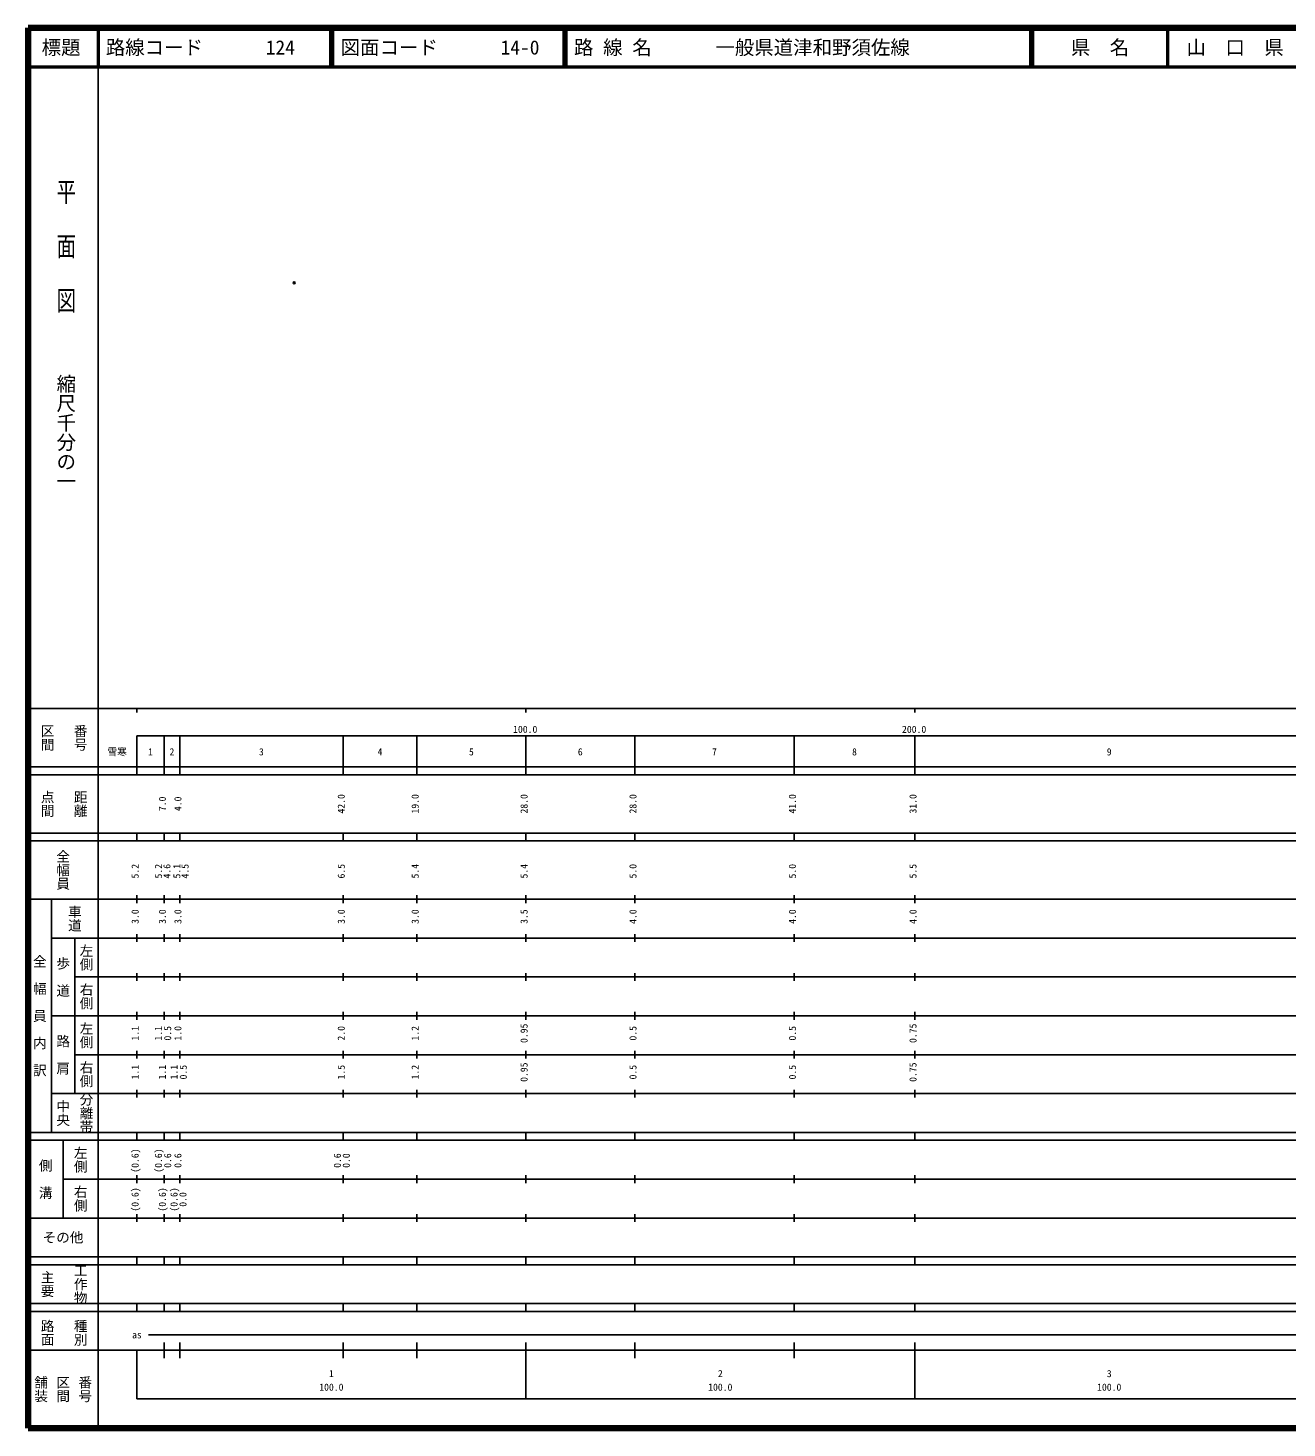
# Model space of a CAD drawing. Units: millimetres on the paper. Extents: x 40 to 680, y 20 to 380.
# Drawn here: x 40 to 363.7, y 20 to 380 of the extents above; entities that cross this region are included whole.
import ezdxf
from ezdxf.enums import TextEntityAlignment as Align

# ---------------------------------------------------------------- set-up
doc = ezdxf.new("R2010")
doc.units = ezdxf.units.MM
doc.header["$PDMODE"] = 32
doc.header["$PDSIZE"] = 0.5
doc.layers.add('M-OTRS', color=6, linetype='Continuous')
doc.layers.add('M-TTL-TXT', color=7, linetype='Continuous')
for name, color, linetype, lineweight in [('M-TTL', 2, 'Continuous', 140), ('M-TTL-BAND', 7, 'Continuous', 25), ('M-TTL-LINE', 7, 'Continuous', 50)]:
    doc.layers.add(name, color=color, linetype=linetype, lineweight=lineweight)
doc.styles.add('@ＭＳ ゴシック', font='')
doc.styles.add('ＭＳ ゴシック', font='')
doc.styles.get('@ＭＳ ゴシック').set_extended_font_data('@MS Gothic')
doc.styles.get('ＭＳ ゴシック').set_extended_font_data('MS Gothic')

msp = doc.modelspace()

# ---------------------------------------------------------------- linework, layer by layer
at = {"layer": 'M-OTRS'}
msp.add_point((108.459, 314.498), dxfattribs=at)
at = {"layer": 'M-TTL'}
for p, q in [((40, 380), (40, 20)), ((680, 380), (40, 380)), ((40, 20), (680, 20))]:
    msp.add_line(p, q, dxfattribs=at)
at = {"layer": 'M-TTL-BAND'}
for p, q in [((58, 370), (58, 20)), ((40, 205), (579, 205)), ((68, 205), (68, 204)), ((168, 205), (168, 204)), ((268, 205), (268, 204)), ((68, 198), (579, 198)), ((68, 198), (68, 188)), ((75, 188), (75, 198)), ((79, 188), (79, 198)), ((121, 188), (121, 198)), ((140, 188), (140, 198)), ((168, 188), (168, 198)), ((196, 188), (196, 198)), ((237, 188), (237, 198)), ((268, 188), (268, 198)), ((40, 190), (579, 190)), ((40, 188), (579, 188)), ((40, 173), (579, 173)), ((68, 171), (68, 173)), ((75, 171), (75, 173)), ((79, 171), (79, 173)), ((121, 171), (121, 173)), ((140, 171), (140, 173)), ((168, 171), (168, 173)), ((196, 171), (196, 173)), ((237, 171), (237, 173)), ((268, 171), (268, 173)), ((40, 171), (579, 171)), ((40, 156), (579, 156)), ((46, 96), (46, 156)), ((68, 155), (68, 157)), ((75, 155), (75, 157)), ((79, 155), (79, 157)), ((121, 155), (121, 157)), ((140, 155), (140, 157)), ((168, 155), (168, 157)), ((196, 155), (196, 157)), ((237, 155), (237, 157)), ((268, 155), (268, 157)), ((46, 146), (579, 146)), ((52, 146), (52, 106)), ((68, 145), (68, 147)), ((75, 145), (75, 147)), ((79, 145), (79, 147)), ((121, 145), (121, 147)), ((140, 145), (140, 147)), ((168, 145), (168, 147)), ((196, 145), (196, 147)), ((237, 145), (237, 147)), ((268, 145), (268, 147)), ((68, 135), (68, 137)), ((75, 135), (75, 137)), ((79, 135), (79, 137)), ((121, 135), (121, 137)), ((140, 135), (140, 137)), ((168, 135), (168, 137)), ((196, 135), (196, 137)), ((237, 135), (237, 137)), ((268, 135), (268, 137)), ((52, 136), (579, 136)), ((46, 126), (579, 126)), ((68, 125), (68, 127)), ((75, 125), (75, 127)), ((79, 125), (79, 127)), ((121, 125), (121, 127)), ((140, 125), (140, 127)), ((168, 125), (168, 127)), ((196, 125), (196, 127)), ((237, 125), (237, 127)), ((268, 125), (268, 127)), ((52, 116), (579, 116)), ((68, 115), (68, 117)), ((75, 115), (75, 117)), ((79, 115), (79, 117)), ((121, 115), (121, 117)), ((140, 115), (140, 117)), ((168, 115), (168, 117)), ((196, 115), (196, 117)), ((237, 115), (237, 117)), ((268, 115), (268, 117)), ((46, 106), (579, 106)), ((68, 105), (68, 107)), ((75, 105), (75, 107)), ((79, 105), (79, 107)), ((121, 105), (121, 107)), ((140, 105), (140, 107)), ((168, 105), (168, 107)), ((196, 105), (196, 107)), ((237, 105), (237, 107)), ((268, 105), (268, 107)), ((40, 96), (579, 96)), ((40, 94), (579, 94)), ((49, 94), (49, 74)), ((68, 94), (68, 96)), ((75, 94), (75, 96)), ((79, 94), (79, 96)), ((121, 94), (121, 96)), ((140, 94), (140, 96)), ((168, 94), (168, 96)), ((196, 94), (196, 96)), ((237, 94), (237, 96)), ((268, 94), (268, 96)), ((49, 84), (579, 84)), ((68, 83), (68, 85)), ((75, 83), (75, 85)), ((79, 83), (79, 85)), ((121, 83), (121, 85)), ((140, 83), (140, 85)), ((168, 83), (168, 85)), ((196, 83), (196, 85)), ((237, 83), (237, 85)), ((268, 83), (268, 85)), ((40, 74), (579, 74)), ((68, 73), (68, 75)), ((75, 73), (75, 75)), ((79, 73), (79, 75)), ((121, 73), (121, 75)), ((140, 73), (140, 75)), ((168, 73), (168, 75)), ((196, 73), (196, 75)), ((237, 73), (237, 75)), ((268, 73), (268, 75)), ((40, 64), (579, 64)), ((40, 62), (579, 62)), ((68, 62), (68, 64)), ((75, 62), (75, 64)), ((79, 62), (79, 64)), ((121, 62), (121, 64)), ((140, 62), (140, 64)), ((168, 62), (168, 64)), ((196, 62), (196, 64)), ((237, 62), (237, 64)), ((268, 62), (268, 64)), ((40, 52), (579, 52)), ((68, 50), (68, 52)), ((75, 50), (75, 52)), ((79, 50), (79, 52)), ((121, 50), (121, 52)), ((140, 50), (140, 52)), ((168, 50), (168, 52)), ((196, 50), (196, 52)), ((237, 50), (237, 52)), ((268, 50), (268, 52)), ((40, 50), (579, 50)), ((71, 44), (565, 44)), ((40, 40), (579, 40)), ((68, 40), (68, 27.5)), ((75, 38), (75, 42)), ((79, 38), (79, 42)), ((121, 38), (121, 42)), ((140, 38), (140, 42)), ((168, 27.5), (168, 42)), ((196, 38), (196, 42)), ((237, 38), (237, 42)), ((268, 27.5), (268, 42)), ((68, 27.5), (579, 27.5))]:
    msp.add_line(p, q, dxfattribs=at)
at = {"layer": 'M-TTL-LINE'}
for p, q in [((58, 380), (58, 370)), ((117.75, 380), (117.75, 370)), ((118.25, 380), (118.25, 370)), ((177.75, 380), (177.75, 370)), ((178.25, 380), (178.25, 370)), ((297.75, 380), (297.75, 370)), ((298.25, 380), (298.25, 370)), ((333, 380), (333, 370)), ((40, 370), (680, 370))]:
    msp.add_line(p, q, dxfattribs=at)

# ---------------------------------------------------------------- texts
at = {"layer": 'M-TTL-BAND', "style": '@ＭＳ ゴシック', "width": 1.4}
msp.add_text('平  面  図', height=3.666, rotation=270, dxfattribs=at).set_placement((49.777, 306.475), align=Align.MIDDLE_RIGHT)
at = {"layer": 'M-TTL-BAND', "style": '@ＭＳ ゴシック'}
msp.add_text('縮尺千分の一', height=3.666, rotation=270, dxfattribs=at).set_placement((49.777, 261.03), align=Align.MIDDLE_RIGHT)
for s, p in [('区間', (45, 197.5)), ('番号', (53.5, 197.5)), ('点間', (45, 180.5)), ('距離', (53.5, 180.5)), ('全幅員', (49, 163.5)), ('車道', (52, 151)), ('左側', (55, 141)), ('全\u3000幅\u3000員\u3000内\u3000訳', (43, 126)), ('歩\u3000道', (49, 136)), ('右側', (55, 131)), ('左側', (55, 121)), ('路\u3000肩', (49, 116)), ('右側', (55, 111)), ('分離帯', (55, 101)), ('中央', (49, 101)), ('左側', (53.5, 89)), ('側\u3000溝', (44.5, 84)), ('右側', (53.5, 79)), ('工作物', (53.5, 57)), ('主要', (45, 57)), ('路面', (45, 44.5)), ('種別', (53.5, 44.5)), ('舗装', (43.333, 30)), ('区間', (49, 30)), ('番号', (54.667, 30))]:
    msp.add_text(s, height=2.566, rotation=270, dxfattribs=at).set_placement(p, align=Align.MIDDLE_CENTER)
at = {"layer": 'M-TTL-BAND', "style": 'ＭＳ ゴシック'}
for s, p in [('100.0', (167.844, 198.195)), ('200.0', (267.844, 198.195)), ('雪寒', (62.921, 192.405)), ('1', (71.5, 192.405)), ('2', (77, 192.405)), ('3', (100, 192.405)), ('4', (130.5, 192.405)), ('5', (154, 192.405)), ('6', (182, 192.405)), ('7', (216.5, 192.405)), ('8', (252.5, 192.405)), ('9', (318, 192.405)), ('as', (68, 42.5)), ('1', (118, 32.523)), ('2', (218, 32.523)), ('3', (318, 32.523)), ('100.0', (118, 29.033)), ('100.0', (218, 29.033)), ('100.0', (318, 29.033))]:
    msp.add_text(s, height=1.833, dxfattribs=at).set_placement(p, align=Align.BOTTOM_CENTER)
for s, p in [('7.0', (76, 180.5)), ('4.0', (80, 180.5)), ('42.0', (122, 180.5)), ('19.0', (141, 180.5)), ('28.0', (169, 180.5)), ('28.0', (197, 180.5)), ('41.0', (238, 180.5)), ('31.0', (269, 180.5)), ('5.2', (69, 163.174)), ('5.2', (75, 163.174)), ('4.6', (77.17, 163.174)), ('5.1', (79.721, 163.174)), ('4.5', (81.834, 163.174)), ('6.5', (122, 163.174)), ('5.4', (141, 163.174)), ('5.4', (169, 163.174)), ('5.0', (197, 163.174)), ('5.0', (238, 163.174)), ('5.5', (269, 163.174)), ('3.0', (69, 151.5)), ('3.0', (76, 151.5)), ('3.0', (80, 151.5)), ('3.0', (122, 151.5)), ('3.0', (141, 151.5)), ('3.5', (169, 151.5)), ('4.0', (197, 151.5)), ('4.0', (238, 151.5)), ('4.0', (269, 151.5)), ('1.1', (69, 121.5)), ('1.1', (75, 121.5)), ('0.5', (77.37, 121.5)), ('1.0', (80, 121.5)), ('2.0', (122, 121.5)), ('1.2', (141, 121.5)), ('0.95', (169, 121.5)), ('0.5', (197, 121.5)), ('0.5', (238, 121.5)), ('0.75', (269, 121.5)), ('1.1', (69, 111.5)), ('1.1', (76, 111.5)), ('1.1', (79, 111.5)), ('0.5', (81.37, 111.5)), ('1.5', (122, 111.5)), ('1.2', (141, 111.5)), ('0.95', (169, 111.5)), ('0.5', (197, 111.5)), ('0.5', (238, 111.5)), ('0.75', (269, 111.5)), ('(0.6)', (69, 88.764)), ('(0.6)', (75, 88.764)), ('0.6', (77.37, 88.764)), ('0.6', (80, 88.764)), ('0.6', (121, 88.764)), ('0.0', (123.288, 88.764)), ('(0.6)', (69, 78.764)), ('(0.6)', (76, 78.764)), ('(0.6)', (79, 78.764)), ('0.0', (81.288, 78.764))]:
    msp.add_text(s, height=1.833, rotation=90, dxfattribs=at).set_placement(p, align=Align.BOTTOM_CENTER)
msp.add_text('その他', height=2.566, dxfattribs=at).set_placement((49, 69), align=Align.MIDDLE_CENTER)
at = {"layer": 'M-TTL-TXT', "style": 'ＭＳ ゴシック'}
for s, p in [('標題', (48.5, 375)), ('県\u3000名', (315.625, 375)), ('山\u3000口\u3000県', (350.375, 375))]:
    msp.add_text(s, height=3.666, dxfattribs=at).set_placement(p, align=Align.MIDDLE_CENTER)
for s, p in [('路線コード', (60, 375)), ('124', (101.142, 375)), ('図面コード', (120.38, 375)), ('14-0', (161.521, 375)), ('路 線 名', (180.38, 375)), ('一般県道津和野須佐線', (216.734, 375))]:
    msp.add_text(s, height=3.666, dxfattribs=at).set_placement(p, align=Align.MIDDLE_LEFT)

doc.saveas('drawing.dxf')
